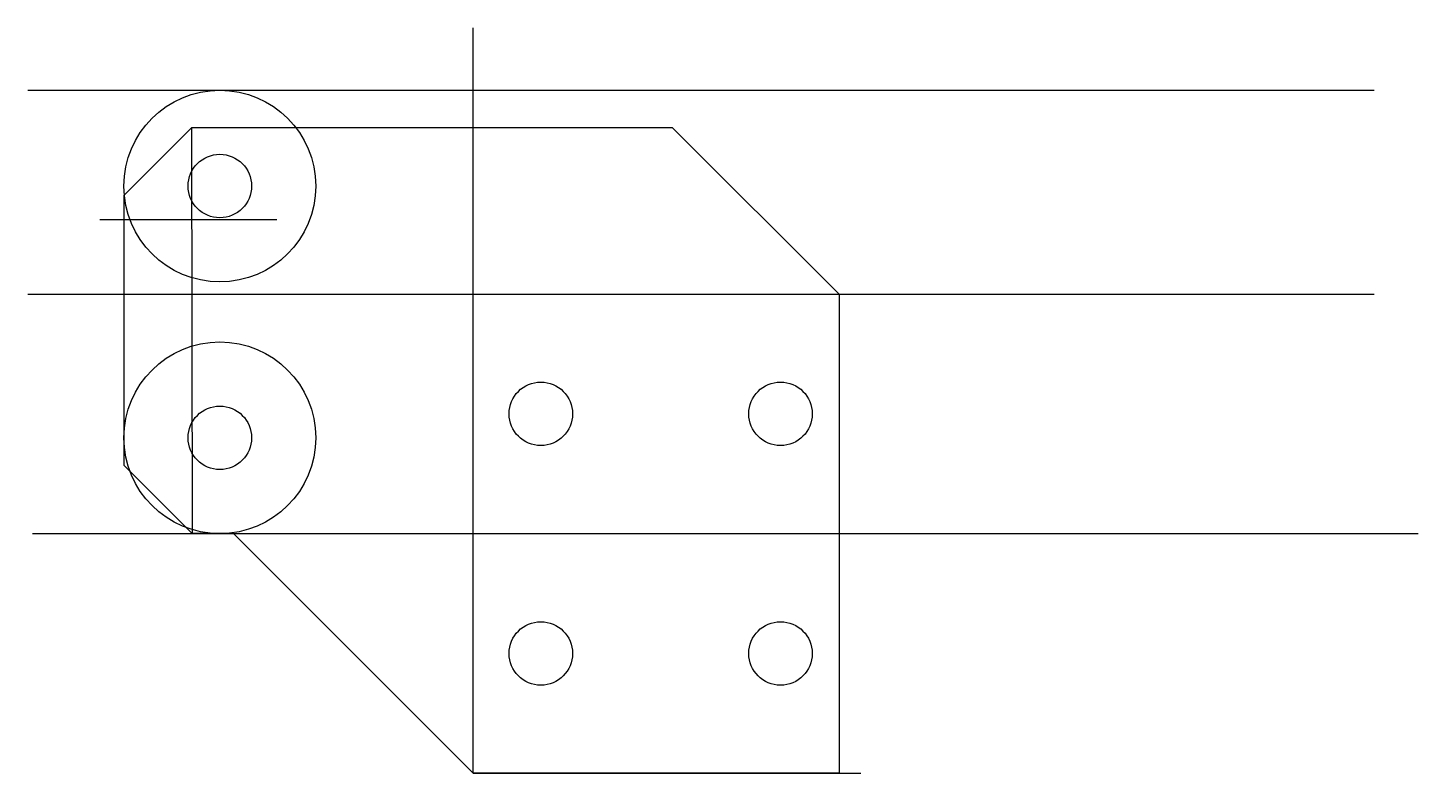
# Model space of a CAD drawing. Header units: millimetres. Extents: x -16 to 100, y -26 to 36.
import ezdxf

# ---------------------------------------------------------------- set-up
doc = ezdxf.new("R2010")
doc.units = ezdxf.units.MM
doc.layers.get('0').update_dxf_attribs({"linetype": 'CONTINUOUS'})

msp = doc.modelspace()

# ---------------------------------------------------------------- linework, layer by layer
for p, q in [((21.15, -26.22), (21.15, 36)), ((-16, 30.79), (96.32, 30.79)), ((-8, 22), (-2.34, 27.66)), ((37.8, 27.66), (-2.34, 27.66)), ((-2.34, 27.66), (-2.29, -6.22)), ((51.68, 13.78), (37.8, 27.66)), ((-8, 22), (-8, -0.51)), ((-10, 20), (4.77, 20)), ((-16, 13.78), (96.32, 13.78)), ((21.15, 13.78), (54.65, 13.78)), ((51.68, 13.78), (51.68, -26.22)), ((51.68, 13.78), (86.55, 13.78)), ((-2.29, -6.22), (-8, -0.51)), ((-15.62, -6.22), (100, -6.22)), ((-8, -6.22), (26.55, -6.22)), ((1.15, -6.22), (-2.29, -6.22)), ((-2.29, -6.22), (9.72, -6.22)), ((21.15, -26.22), (1.15, -6.22)), ((21.15, -26.22), (36.15, -26.22)), ((51.68, -26.22), (21.15, -26.22)), ((21.15, -26.22), (53.5, -26.22))]:
    msp.add_line(p, q)
for centre, radius in [((0.02, 22.79), 8), ((0.02, 22.79), 2.65), ((0.02, 1.78), 8), ((26.8, 3.78), 2.65), ((46.8, 3.78), 2.65), ((0.02, 1.78), 2.65), ((26.8, -16.22), 2.65), ((46.8, -16.22), 2.65)]:
    msp.add_circle(centre, radius)

doc.saveas('drawing.dxf')
